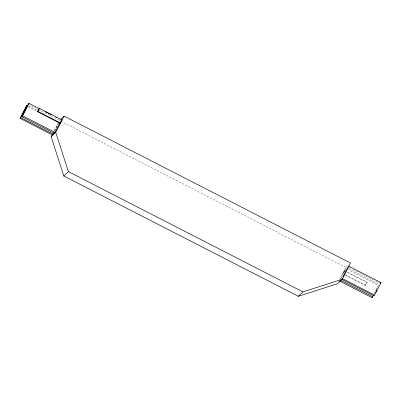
<?xml version="1.0" encoding="UTF-8"?>
<svg xmlns="http://www.w3.org/2000/svg" width="401" height="401" viewBox="0 0 401 401"><rect width="100%" height="100%" fill="white"/><g stroke="black" fill="none" stroke-linecap="round" stroke-linejoin="round"><path stroke-width="0.3" stroke-dasharray="2 1.5" d="M54.21 130.836L58.1 123.232M54.621 130.601L58.215 123.573M54.792 130.987L58.661 123.418M338.665 281.512L339.497 279.883M339.772 279.342L345.888 267.397L348.384 264.996M344.539 270.53L342.66 273.888L344.539 270.53L346.193 271.377M340.7 278.88L345.953 268.61M341.582 278.033L342.965 275.332M344.624 272.089L345.456 270.464M345.416 275.302L365.271 285.482L367.151 282.124L346.745 271.662M365.271 285.482L367.151 282.124M373.887 293.853L375.547 290.61M375.822 290.068L378.313 285.206L348.148 269.738M376.704 289.221L377.536 287.602M59.488 120.521L60.32 119.719M349.512 267.617L351.161 268.459M353.351 269.587L375.291 280.835M375.837 281.116L379.677 283.086M28.165 104.215L38.04 109.278M38.586 109.558L60.526 120.806M348.484 268.605L379.196 284.359M60.606 121.092L345.888 267.397M28.782 106.049L37.007 110.265M42.491 113.077L44.135 113.924M28.055 106.746L36.832 111.242M346.975 272.254L366.83 282.434M342.98 273.577L344.634 274.424M345.186 274.71L365.592 285.171"/><path stroke-width="0.6" d="M20.05 118.33L26.411 105.899L27.133 105.202L20.777 117.633L20.05 118.33L52.406 134.921L53.96 132.606M60.025 122.661L55.047 132.39L54.165 133.237L21.804 116.641L28.165 104.215L29.047 103.363L40.015 108.992M21.804 116.641L22.687 115.794L29.047 103.363M37.524 111.694L39.403 108.335L62.015 119.929L60.456 122.977L60.135 123.287L37.524 111.694L39.403 108.335M60.736 119.318L64.07 116.12L350.464 262.996L342.128 279.286L337.552 283.682L298.369 296.294L63.819 176.009L51.153 136.806L52.265 134.636M60.135 123.287L62.015 119.929M51.153 136.806L55.734 132.41L64.07 116.12M343.061 276.885L348.038 267.156M339.592 281.041L371.953 297.637L372.504 296.555M371.953 297.637L373.662 295.166M375.526 292.555L376.905 289.853M341.507 279.201L373.867 295.798L374.589 295.101L380.95 282.67L348.594 266.079M63.819 176.009L68.401 171.613L55.734 132.41M298.369 296.294L302.945 291.898L342.128 279.286M380.223 283.367L380.95 282.67M44.952 111.523L51.534 114.897M55.919 117.147L57.017 117.709M37.844 111.383L60.456 122.977M342.233 278.505L374.589 295.101M22.687 115.794L55.047 132.39M340.474 280.194L372.835 296.785M20.777 117.633L53.133 134.23M68.401 171.613L302.945 291.898"/></g></svg>
